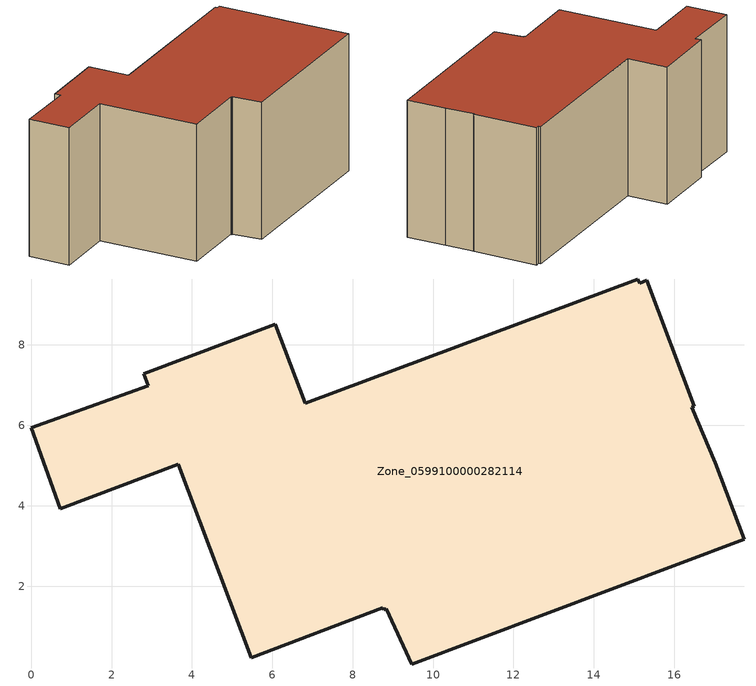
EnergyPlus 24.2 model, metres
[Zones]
Zone_0599100000282114
 floor ground (C_G): 15.31,9.61 16.49,6.48 16.44,6.46 17.02,5.08 17.75,3.16 9.47,0.06 8.83,1.44 8.77,1.41 8.75,1.46 5.48,0.22 3.65,5.04 0.73,3.93 0,5.94 2.92,6.99 2.81,7.28 6.08,8.52 6.83,6.55 15.09,9.64 15.14,9.53 z0
 wall outside (C_F): 6.08,8.52 2.81,7.28 2.92,6.99 0,5.94 0.73,3.93 3.65,5.04 5.48,0.22 8.75,1.46 8.77,1.41 8.83,1.44 9.47,0.06 17.75,3.16 17.02,5.08 16.44,6.46 16.49,6.48 15.31,9.61 15.14,9.53 15.09,9.64 6.83,6.55 6.08,8.52 z0:7.11
 roof outside (C_R): 16.49,6.48 15.31,9.61 15.14,9.53 15.09,9.64 6.83,6.55 6.08,8.52 2.81,7.28 2.92,6.99 0,5.94 0.73,3.93 3.65,5.04 5.48,0.22 8.75,1.46 8.77,1.41 8.83,1.44 9.47,0.06 17.75,3.16 17.02,5.08 16.44,6.46 z7.11
[BUILDING]
Pand.0599100000282114: North Axis=0; Terrain=City; Loads Convergence Tolerance Value=0.04; Temperature Convergence Tolerance Value=0.4; Solar Distribution=FullExterior; Maximum Number of Warmup Days=25; Minimum Number of Warmup Days=1
[Site:Location]
Rotterdam.The.Hague.AP_ZH_NLD Design_Conditions: Latitude=51.96; Longitude=4.45; Time Zone=1; Elevation=-4.5
[SITE:GROUNDTEMPERATURE:BUILDINGSURFACE]
18, 18, 18, 18, 18, 18, 18, 18, 18, 18, 18, 18
[MATERIAL] Thermal Absorptance=0.9; Solar Absorptance=0.7; Visible Absorptance=0.7
Name | Roughness | Thickness | Conductivity | Density | Specific Heat
G.D.1965 | MediumSmooth | 0.15 | 1 | 540 | 1210
F.D.1965 | Rough | 0.3 | 0.857143 | 1920 | 840
R.D.1965 | MediumRough | 0.2 | 0.08 | 1500 | 1000
[CONSTRUCTION]
C_G: G.D.1965
C_F: F.D.1965
C_R: R.D.1965
[ZONE]
Zone_0599100000282114: Type=1; Multiplier=1; Ceiling Height=Autocalculate; Volume=Autocalculate; Floor Area=autocalculate; Part of Total Floor Area=Yes
[ZONEINFILTRATION:DESIGNFLOWRATE]
Infil_Zone_0599100000282114: Zone or ZoneList or Space or SpaceList=Zone_0599100000282114; Schedule=AlwaysOn; Design Flow Rate Calculation Method=Flow/Area; Flow Rate per Floor Area=0.0042; Constant Term Coefficient=1; Temperature Term Coefficient=0; Velocity Term Coefficient=0; Velocity Squared Term Coefficient=0
[HVACTEMPLATE:ZONE:IDEALLOADSAIRSYSTEM]
Zone_0599100000282114: Maximum Heating Supply Air Temperature=50; Minimum Cooling Supply Air Temperature=13; Maximum Heating Supply Air Humidity Ratio=0.0156; Minimum Cooling Supply Air Humidity Ratio=0.0077; Heating Limit=NoLimit; Cooling Limit=NoLimit; Dehumidification Control Type=ConstantSensibleHeatRatio; Cooling Sensible Heat Ratio=0.7; Dehumidification Setpoint=60; Humidification Control Type=None; Humidification Setpoint=30; Outdoor Air Method=None; Outdoor Air Flow Rate per Person=0.00944; Outdoor Air Flow Rate per Zone Floor Area=0; Outdoor Air Flow Rate per Zone=0; Demand Controlled Ventilation Type=None; Outdoor Air Economizer Type=NoEconomizer; Heat Recovery Type=None; Sensible Heat Recovery Effectiveness=0.7; Latent Heat Recovery Effectiveness=0.65
[ZONECONTROL:THERMOSTAT]
ThermostatControl_Zone_0599100000282114: Zone or ZoneList=Zone_0599100000282114; Control Type Schedule=DualSetpointControlType; Control 1=Thermostat_Zone_0599100000282114; Temperature Difference Between Cutout And Setpoint=0
[THERMOSTATSETPOINT:DUALSETPOINT]
Thermostat_Zone_0599100000282114: Heating Setpoint Temperature Schedule=HeatingSetpoint_Zone_0599100000282114; Cooling Setpoint Temperature Schedule=CoolingSetpoint_Zone_0599100000282114
[SCHEDULE:COMPACT]
HeatingSetpoint_Zone_0599100000282114: Through: 12/31, For: AllDays, Until: 24:00, 21
CoolingSetpoint_Zone_0599100000282114: Through: 12/31, For: AllDays, Until: 24:00, 24
DualSetpointControlType: Through: 12/31, For: AllDays, Until: 24:00, 4
AlwaysOn: Through: 12/31, For: AllDays, Until: 24:00, 1
